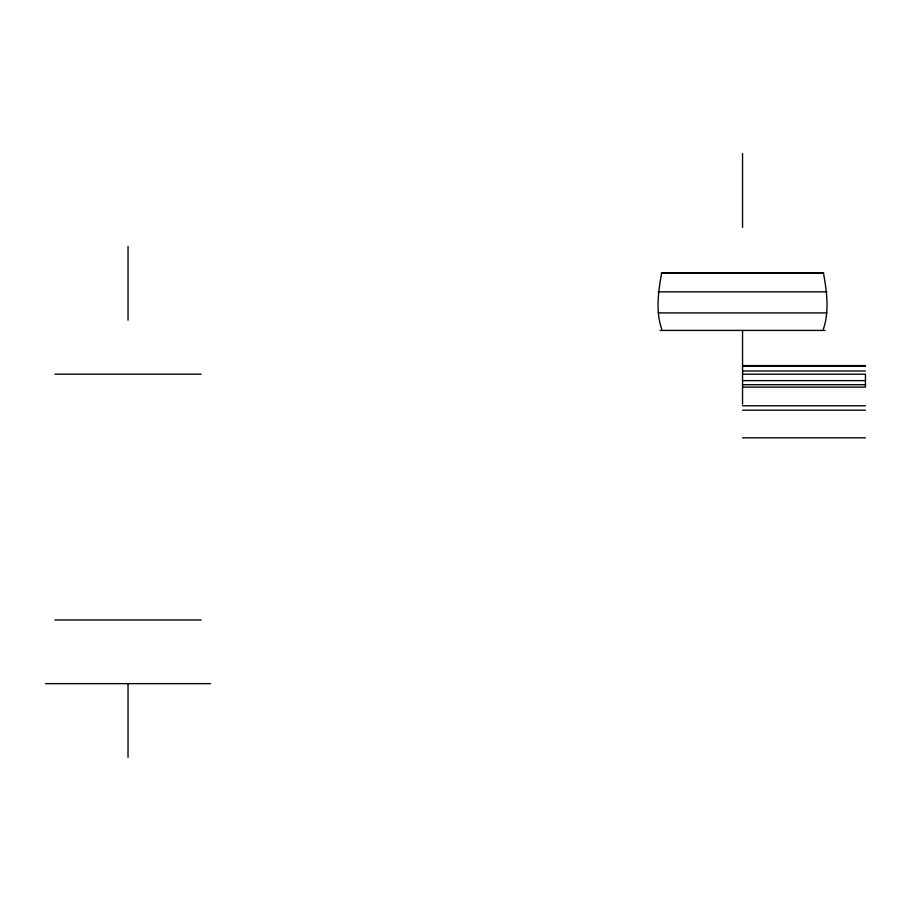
<?xml version="1.0" encoding="UTF-8"?>
<svg xmlns="http://www.w3.org/2000/svg" width="911" height="911" viewBox="0 0 911 911"><rect width="100%" height="100%" fill="white"/><g stroke="black" fill="none" stroke-linecap="round" stroke-linejoin="round"><path stroke-width="1.37" d="M661.409 274.302C658.254 292.044 655.647 311.949 661.762 329.19M823.328 329.19C829.443 311.949 826.835 292.044 823.692 274.302M662.058 272.708L823.043 272.708M661.17 273.254L823.92 273.254M658.129 291.839L826.96 291.839M658.334 312.917L826.767 312.917M660.065 330.42L825.024 330.42M742.545 365.562L865.45 365.562M742.545 366.108L865.45 366.108M742.545 371.005L865.45 371.005M54.911 374.17L201.16 374.17M742.545 374.17L865.45 374.17L865.45 387.118L742.545 387.118M742.545 380.639L865.45 380.639M742.545 384.704L865.45 384.704M742.545 405.782L865.45 405.782M742.545 410.189L865.45 410.189M742.545 437.838L865.45 437.838M54.911 619.981L201.16 619.981M45.55 683.637L210.509 683.637M742.545 153.617L742.545 227.363M742.545 330.42L742.545 404.165M128.03 246.471L128.03 320.216M128.03 683.637L128.03 757.383"/></g></svg>
